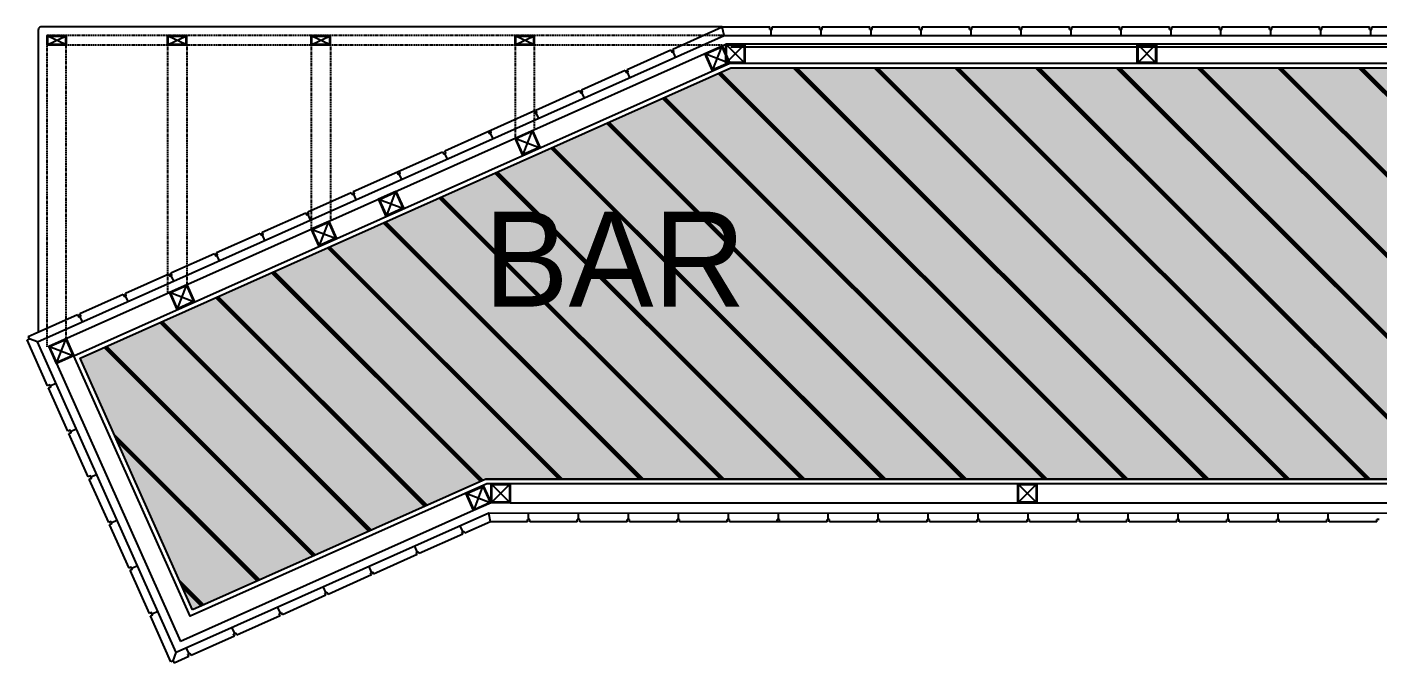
# Model space of a CAD drawing. Header units: millimetres. Extents: x 2562 to 7288, y 778 to 5635.
# Drawn here: x 4958.7 to 5242.6, y 1766.2 to 1900 of the extents above; entities that cross this region are included whole.
import ezdxf

# ---------------------------------------------------------------- set-up
doc = ezdxf.new("R2010")
doc.units = ezdxf.units.MM
doc.linetypes.add('HIDDEN', pattern=[0.375, 0.25, -0.125])
for name, color, linetype in [('0-gnl-gor1', 1, 'Continuous'), ('0-gnl-gor3', 252, 'Continuous'), ('0-gnl-knst-metal', 3, 'Continuous'), ('0-gnl-mevcut', 253, 'Continuous'), ('0-gnl-mevcut-duvar', 95, 'Continuous'), ('0-gnl-tarama', 252, 'Continuous'), ('1-gnl-ahsap', 33, 'Continuous'), ('2-tef-aksesuar', 30, 'Continuous'), ('2-tef-sabit', 251, 'Continuous'), ('BH-DO-NOTLAR', 12, 'Continuous')]:
    doc.layers.add(name, color=color, linetype=linetype)
for name, color, linetype, lineweight in [('SHG-FIXEDFURNITURE', 30, 'Continuous', 18), ('SHG-WALLS-EXISTING', 214, 'Continuous', 18), ('x-ref_base plan 1$0$SHG-WALL-HATCH', 252, 'Continuous', 5)]:
    doc.layers.add(name, color=color, linetype=linetype, lineweight=lineweight)
doc.styles.add('SHG_Text style', font='GOTHIC.TTF')

# ---------------------------------------------------------------- blocks, each defined once
blk = doc.blocks.new('REINFORCEMENT')
at = {"layer": '2-tef-aksesuar'}
blk.add_lwpolyline([(-28753.98, -6547.2), (-28579.95, -6547.2), (-28579.95, -6633.7)], dxfattribs=at)
at = {"layer": '2-tef-sabit'}
blk.add_line((-28753.98, -6547.2), (-28579.95, -6547.2), dxfattribs=at)
blk.add_line((-28753.98, -6547.2), (-28579.95, -6547.2), dxfattribs=at)
blk.add_line((-28753.98, -6547.2), (-28579.95, -6547.2), dxfattribs=at)
blk.add_line((-28753.98, -6547.2), (-28579.95, -6547.2), dxfattribs=at)
blk = doc.blocks.new('40x40 kutu profil')
for points in [[(2, -2), (-2, -2), (-2, 2), (2, 2)], [(1.85, -1.85), (-1.85, -1.85), (-1.85, 1.85), (1.85, 1.85)]]:
    blk.add_lwpolyline(points, close=True)
at = {"color": 251}
for points in [[(-1.85, 1.85), (1.85, -1.85)], [(-1.85, -1.85), (1.85, 1.85)]]:
    blk.add_lwpolyline(points, dxfattribs=at)
blk = doc.blocks.new('20x40 kutu profil')
for points in [[(1, -2), (-1, -2), (-1, 2), (1, 2)], [(0.85, -1.85), (-0.85, -1.85), (-0.85, 1.85), (0.85, 1.85)]]:
    blk.add_lwpolyline(points, close=True)
at = {"color": 251}
for points in [[(-0.85, 1.85), (0.85, -1.85)], [(-0.85, -1.85), (0.85, 1.85)]]:
    blk.add_lwpolyline(points, dxfattribs=at)
blk = doc.blocks.new('boh')
at = {"layer": '0-gnl-mevcut'}
blk.add_blockref('REINFORCEMENT', (-22625.96, -13503.28), dxfattribs=at)
blk.add_blockref('REINFORCEMENT', (-22625.96, -13503.28), dxfattribs=at)
blk.add_blockref('REINFORCEMENT', (-22625.96, -13503.28), dxfattribs=at)

msp = doc.modelspace()

# ---------------------------------------------------------------- hatches: boundary and pattern name
at = {"layer": '0-gnl-tarama'}
h = msp.add_hatch(dxfattribs=at)
h.set_pattern_fill('JIS_RC_30', color=252, scale=0.4, angle=-270)
h.set_pattern_definition([(135, (38214.147, -150913.447), (-8.4852814, -8.4852814), []), (135, (38214.147, -150913.047), (-8.4852814, -8.4852814), []), (135, (38214.147, -150912.647), (-8.4852814, -8.4852814), [])])
h.paths.add_polyline_path([(4993.46, 1777.35), (4969.82, 1830.31), (5106.57, 1891.37), (5280.6, 1891.37), (5280.6, 1804.87), (5055.1, 1804.87)])
h = msp.add_hatch(color=256, dxfattribs=at)
h.dxf.hatch_style = 1
h.paths.add_polyline_path([(4993.46, 1777.35), (4969.82, 1830.31), (5106.57, 1891.37), (5280.6, 1891.37), (5280.6, 1804.87), (5055.1, 1804.87)])
h = msp.add_hatch(dxfattribs=at)
h.set_pattern_fill('JIS_RC_30', color=252, scale=0.4, angle=-270)
h.set_pattern_definition([(135, (38214.147, -150913.447), (-8.4852814, -8.4852814), []), (135, (38214.147, -150913.047), (-8.4852814, -8.4852814), []), (135, (38214.147, -150912.647), (-8.4852814, -8.4852814), [])])
h.paths.add_polyline_path([(4993.46, 1777.35), (4969.82, 1830.31), (5106.57, 1891.37), (5280.6, 1891.37), (5280.6, 1804.87), (5055.1, 1804.87)])
h = msp.add_hatch(color=256, dxfattribs=at)
h.dxf.hatch_style = 1
h.paths.add_polyline_path([(4993.46, 1777.35), (4969.82, 1830.31), (5106.57, 1891.37), (5280.6, 1891.37), (5280.6, 1804.87), (5055.1, 1804.87)])
at = {"layer": 'x-ref_base plan 1$0$SHG-WALL-HATCH'}
msp.add_hatch(color=256, dxfattribs=at).paths.add_polyline_path([(4993.46, 1777.35), (4969.82, 1830.31), (5106.57, 1891.37), (5280.6, 1891.37), (5280.6, 1804.87), (5055.1, 1804.87)])

# ---------------------------------------------------------------- linework, layer by layer
at = {"layer": '0-gnl-gor1'}
for p, q in [((4961.08, 1835.82, 16.74), (4961.08, 1899.47, 16.74)), ((4961.08, 1835.82, 16.74), (4961.08, 1899.47, 16.74)), ((5104.77, 1899.97, 16.74), (4961.58, 1899.97, 16.74)), ((5104.77, 1899.97, 16.74), (4961.58, 1899.97, 16.74))]:
    msp.add_line(p, q, dxfattribs=at)
msp.add_arc((4961.58, 1899.47, 16.74), 0.5, 90, 180, dxfattribs=at)
msp.add_arc((4961.58, 1899.47, 16.74), 0.5, 90, 180, dxfattribs=at)
at = {"layer": '0-gnl-gor3'}
msp.add_arc((4961.58, 1899.47, 16.74), 0.5, 90, 180, dxfattribs=at)
at = {"layer": '0-gnl-knst-metal', "color": 252, "linetype": 'HIDDEN'}
for p, q in [((5104.77, 1898.17, 16.74), (4962.87, 1898.17, 16.74)), ((5104.77, 1898.17, 16.74), (4962.87, 1898.17, 16.74)), ((4962.88, 1832.71, 16.74), (4962.88, 1898.17, 16.74)), ((4962.88, 1832.71, 16.74), (4962.88, 1898.17, 16.74)), ((4966.88, 1834.47, 16.74), (4966.88, 1897.15, 16.74)), ((4966.88, 1834.47, 16.74), (4966.88, 1897.15, 16.74)), ((5104.77, 1896.17, 16.74), (4962.87, 1896.17, 16.74)), ((5104.77, 1896.17, 16.74), (4962.87, 1896.17, 16.74)), ((4988.21, 1896.17, 16.74), (4988.21, 1843.99, 16.74)), ((4988.21, 1896.17, 16.74), (4988.21, 1843.99, 16.74)), ((4992.26, 1896.17, 16.74), (4992.26, 1845.8, 16.74)), ((4992.26, 1896.17, 16.74), (4992.26, 1845.8, 16.74)), ((5018.41, 1896.17, 16.74), (5018.41, 1857.48, 16.74)), ((5018.41, 1896.17, 16.74), (5018.41, 1857.48, 16.74)), ((5022.47, 1896.17, 16.74), (5022.47, 1859.29, 16.74)), ((5022.47, 1896.17, 16.74), (5022.47, 1859.29, 16.74)), ((5061.23, 1896.17, 16.74), (5061.23, 1876.59, 16.74)), ((5061.23, 1896.17, 16.74), (5061.23, 1876.59, 16.74)), ((5065.23, 1896.17, 16.74), (5065.23, 1878.4, 16.74)), ((5065.23, 1896.17, 16.74), (5065.23, 1878.4, 16.74))]:
    msp.add_line(p, q, dxfattribs=at)
at = {"layer": '0-gnl-knst-metal', "color": 252}
for p, q in [((4963.23, 1832.84, 16.74), (5105.52, 1896.37, 16.74)), ((4963.23, 1832.84, 16.74), (5105.52, 1896.37, 16.74)), ((5281.41, 1896.37, 16.74), (5105.52, 1896.37, 16.74)), ((5281.41, 1896.37, 16.74), (5105.52, 1896.37, 16.74)), ((4964.86, 1829.19, 16.74), (4990.95, 1770.75, 16.74)), ((4964.86, 1829.19, 16.74), (4990.95, 1770.75, 16.74)), ((5052.53, 1798.24, 16.74), (4990.95, 1770.75, 16.74)), ((5052.53, 1798.24, 16.74), (4990.95, 1770.75, 16.74))]:
    msp.add_line(p, q, dxfattribs=at)
at = {"layer": '0-gnl-knst-metal', "color": 252, "elevation": 16.74}
msp.add_lwpolyline([(4968.51, 1830.82), (5106.37, 1892.37), (5281.41, 1892.37), (5281.41, 1803.87), (5055.33, 1803.87), (4992.97, 1776.03)], close=True, dxfattribs=at)
msp.add_lwpolyline([(4968.51, 1830.82), (5106.37, 1892.37), (5281.41, 1892.37), (5281.41, 1803.87), (5055.33, 1803.87), (4992.97, 1776.03)], close=True, dxfattribs=at)
msp.add_lwpolyline([(5060.18, 1799.87), (5285.41, 1799.87), (5285.41, 1892.37)], dxfattribs=at)
msp.add_lwpolyline([(5060.18, 1799.87), (5285.41, 1799.87), (5285.41, 1892.37)], dxfattribs=at)
at = {"layer": '0-gnl-mevcut-duvar', "elevation": 16.74}
msp.add_lwpolyline([(4993.46, 1777.35), (4969.82, 1830.31), (5106.57, 1891.37), (5280.6, 1891.37), (5280.6, 1804.87), (5055.1, 1804.87)], close=True, dxfattribs=at)
msp.add_lwpolyline([(4993.46, 1777.35), (4969.82, 1830.31), (5106.57, 1891.37), (5280.6, 1891.37), (5280.6, 1804.87), (5055.1, 1804.87)], close=True, dxfattribs=at)
at = {"layer": '1-gnl-ahsap'}
for p, q in [((5105.14, 1898.17, 16.74), (5104.75, 1899.97, 16.74)), ((5105.14, 1898.17, 16.74), (5104.75, 1899.97, 16.74)), ((5114.75, 1899.47, 16.74), (5114.75, 1899.97, 16.74)), ((5114.75, 1899.47, 16.74), (5114.75, 1899.97, 16.74)), ((5114.75, 1899.47, 16.74), (5114.75, 1899.97, 16.74)), ((5114.75, 1899.47, 16.74), (5114.75, 1899.97, 16.74)), ((5114.75, 1899.47, 16.74), (5115.25, 1899.47, 16.74)), ((5114.75, 1899.47, 16.74), (5115.25, 1899.47, 16.74)), ((5114.75, 1899.47, 16.74), (5115.25, 1899.47, 16.74)), ((5114.75, 1899.47, 16.74), (5115.25, 1899.47, 16.74)), ((5115.25, 1899.47, 16.74), (5115.25, 1899.97, 16.74)), ((5115.25, 1899.47, 16.74), (5115.25, 1899.97, 16.74)), ((5115.25, 1899.47, 16.74), (5115.25, 1899.97, 16.74)), ((5115.25, 1899.47, 16.74), (5115.25, 1899.97, 16.74)), ((5125.25, 1899.47, 16.74), (5125.25, 1899.97, 16.74)), ((5125.25, 1899.47, 16.74), (5125.25, 1899.97, 16.74)), ((5125.25, 1899.47, 16.74), (5125.25, 1899.97, 16.74)), ((5125.25, 1899.47, 16.74), (5125.25, 1899.97, 16.74)), ((5125.25, 1899.47, 16.74), (5125.75, 1899.47, 16.74)), ((5125.25, 1899.47, 16.74), (5125.75, 1899.47, 16.74)), ((5125.25, 1899.47, 16.74), (5125.75, 1899.47, 16.74)), ((5125.25, 1899.47, 16.74), (5125.75, 1899.47, 16.74)), ((5125.75, 1899.47, 16.74), (5125.75, 1899.97, 16.74)), ((5125.75, 1899.47, 16.74), (5125.75, 1899.97, 16.74)), ((5125.75, 1899.47, 16.74), (5125.75, 1899.97, 16.74)), ((5125.75, 1899.47, 16.74), (5125.75, 1899.97, 16.74)), ((5135.75, 1899.47, 16.74), (5135.75, 1899.97, 16.74)), ((5135.75, 1899.47, 16.74), (5135.75, 1899.97, 16.74)), ((5135.75, 1899.47, 16.74), (5135.75, 1899.97, 16.74)), ((5135.75, 1899.47, 16.74), (5135.75, 1899.97, 16.74)), ((5135.75, 1899.47, 16.74), (5136.25, 1899.47, 16.74)), ((5135.75, 1899.47, 16.74), (5136.25, 1899.47, 16.74)), ((5135.75, 1899.47, 16.74), (5136.25, 1899.47, 16.74)), ((5135.75, 1899.47, 16.74), (5136.25, 1899.47, 16.74)), ((5136.25, 1899.47, 16.74), (5136.25, 1899.97, 16.74)), ((5136.25, 1899.47, 16.74), (5136.25, 1899.97, 16.74)), ((5136.25, 1899.47, 16.74), (5136.25, 1899.97, 16.74)), ((5136.25, 1899.47, 16.74), (5136.25, 1899.97, 16.74)), ((5146.25, 1899.47, 16.74), (5146.25, 1899.97, 16.74)), ((5146.25, 1899.47, 16.74), (5146.25, 1899.97, 16.74)), ((5146.25, 1899.47, 16.74), (5146.25, 1899.97, 16.74)), ((5146.25, 1899.47, 16.74), (5146.25, 1899.97, 16.74)), ((5146.25, 1899.47, 16.74), (5146.75, 1899.47, 16.74)), ((5146.25, 1899.47, 16.74), (5146.75, 1899.47, 16.74)), ((5146.25, 1899.47, 16.74), (5146.75, 1899.47, 16.74)), ((5146.25, 1899.47, 16.74), (5146.75, 1899.47, 16.74)), ((5146.75, 1899.47, 16.74), (5146.75, 1899.97, 16.74)), ((5146.75, 1899.47, 16.74), (5146.75, 1899.97, 16.74)), ((5146.75, 1899.47, 16.74), (5146.75, 1899.97, 16.74)), ((5146.75, 1899.47, 16.74), (5146.75, 1899.97, 16.74)), ((5156.75, 1899.47, 16.74), (5156.75, 1899.97, 16.74)), ((5156.75, 1899.47, 16.74), (5156.75, 1899.97, 16.74)), ((5156.75, 1899.47, 16.74), (5156.75, 1899.97, 16.74)), ((5156.75, 1899.47, 16.74), (5156.75, 1899.97, 16.74)), ((5156.75, 1899.47, 16.74), (5157.25, 1899.47, 16.74)), ((5156.75, 1899.47, 16.74), (5157.25, 1899.47, 16.74)), ((5156.75, 1899.47, 16.74), (5157.25, 1899.47, 16.74)), ((5156.75, 1899.47, 16.74), (5157.25, 1899.47, 16.74)), ((5157.25, 1899.47, 16.74), (5157.25, 1899.97, 16.74)), ((5157.25, 1899.47, 16.74), (5157.25, 1899.97, 16.74)), ((5157.25, 1899.47, 16.74), (5157.25, 1899.97, 16.74)), ((5157.25, 1899.47, 16.74), (5157.25, 1899.97, 16.74)), ((5167.25, 1899.47, 16.74), (5167.25, 1899.97, 16.74)), ((5167.25, 1899.47, 16.74), (5167.25, 1899.97, 16.74)), ((5167.25, 1899.47, 16.74), (5167.25, 1899.97, 16.74)), ((5167.25, 1899.47, 16.74), (5167.25, 1899.97, 16.74)), ((5167.25, 1899.47, 16.74), (5167.75, 1899.47, 16.74)), ((5167.25, 1899.47, 16.74), (5167.75, 1899.47, 16.74)), ((5167.25, 1899.47, 16.74), (5167.75, 1899.47, 16.74)), ((5167.25, 1899.47, 16.74), (5167.75, 1899.47, 16.74)), ((5167.75, 1899.47, 16.74), (5167.75, 1899.97, 16.74)), ((5167.75, 1899.47, 16.74), (5167.75, 1899.97, 16.74)), ((5167.75, 1899.47, 16.74), (5167.75, 1899.97, 16.74)), ((5167.75, 1899.47, 16.74), (5167.75, 1899.97, 16.74)), ((5177.75, 1899.47, 16.74), (5177.75, 1899.97, 16.74)), ((5177.75, 1899.47, 16.74), (5177.75, 1899.97, 16.74)), ((5177.75, 1899.47, 16.74), (5177.75, 1899.97, 16.74)), ((5177.75, 1899.47, 16.74), (5177.75, 1899.97, 16.74)), ((5177.75, 1899.47, 16.74), (5178.25, 1899.47, 16.74)), ((5177.75, 1899.47, 16.74), (5178.25, 1899.47, 16.74)), ((5177.75, 1899.47, 16.74), (5178.25, 1899.47, 16.74)), ((5177.75, 1899.47, 16.74), (5178.25, 1899.47, 16.74)), ((5178.25, 1899.47, 16.74), (5178.25, 1899.97, 16.74)), ((5178.25, 1899.47, 16.74), (5178.25, 1899.97, 16.74)), ((5178.25, 1899.47, 16.74), (5178.25, 1899.97, 16.74)), ((5178.25, 1899.47, 16.74), (5178.25, 1899.97, 16.74)), ((5188.25, 1899.47, 16.74), (5188.25, 1899.97, 16.74)), ((5188.25, 1899.47, 16.74), (5188.25, 1899.97, 16.74)), ((5188.25, 1899.47, 16.74), (5188.25, 1899.97, 16.74)), ((5188.25, 1899.47, 16.74), (5188.25, 1899.97, 16.74)), ((5188.25, 1899.47, 16.74), (5188.75, 1899.47, 16.74)), ((5188.25, 1899.47, 16.74), (5188.75, 1899.47, 16.74)), ((5188.25, 1899.47, 16.74), (5188.75, 1899.47, 16.74)), ((5188.25, 1899.47, 16.74), (5188.75, 1899.47, 16.74)), ((5188.75, 1899.47, 16.74), (5188.75, 1899.97, 16.74)), ((5188.75, 1899.47, 16.74), (5188.75, 1899.97, 16.74)), ((5188.75, 1899.47, 16.74), (5188.75, 1899.97, 16.74)), ((5188.75, 1899.47, 16.74), (5188.75, 1899.97, 16.74)), ((5198.75, 1899.47, 16.74), (5198.75, 1899.97, 16.74)), ((5198.75, 1899.47, 16.74), (5198.75, 1899.97, 16.74)), ((5198.75, 1899.47, 16.74), (5198.75, 1899.97, 16.74)), ((5198.75, 1899.47, 16.74), (5198.75, 1899.97, 16.74)), ((5198.75, 1899.47, 16.74), (5199.25, 1899.47, 16.74)), ((5198.75, 1899.47, 16.74), (5199.25, 1899.47, 16.74)), ((5198.75, 1899.47, 16.74), (5199.25, 1899.47, 16.74)), ((5198.75, 1899.47, 16.74), (5199.25, 1899.47, 16.74)), ((5199.25, 1899.47, 16.74), (5199.25, 1899.97, 16.74)), ((5199.25, 1899.47, 16.74), (5199.25, 1899.97, 16.74)), ((5199.25, 1899.47, 16.74), (5199.25, 1899.97, 16.74)), ((5199.25, 1899.47, 16.74), (5199.25, 1899.97, 16.74)), ((5209.25, 1899.47, 16.74), (5209.25, 1899.97, 16.74)), ((5209.25, 1899.47, 16.74), (5209.25, 1899.97, 16.74)), ((5209.25, 1899.47, 16.74), (5209.25, 1899.97, 16.74)), ((5209.25, 1899.47, 16.74), (5209.25, 1899.97, 16.74)), ((5209.25, 1899.47, 16.74), (5209.75, 1899.47, 16.74)), ((5209.25, 1899.47, 16.74), (5209.75, 1899.47, 16.74)), ((5209.25, 1899.47, 16.74), (5209.75, 1899.47, 16.74)), ((5209.25, 1899.47, 16.74), (5209.75, 1899.47, 16.74)), ((5209.75, 1899.47, 16.74), (5209.75, 1899.97, 16.74)), ((5209.75, 1899.47, 16.74), (5209.75, 1899.97, 16.74)), ((5209.75, 1899.47, 16.74), (5209.75, 1899.97, 16.74)), ((5209.75, 1899.47, 16.74), (5209.75, 1899.97, 16.74)), ((5219.75, 1899.47, 16.74), (5219.75, 1899.97, 16.74)), ((5219.75, 1899.47, 16.74), (5219.75, 1899.97, 16.74)), ((5219.75, 1899.47, 16.74), (5219.75, 1899.97, 16.74)), ((5219.75, 1899.47, 16.74), (5219.75, 1899.97, 16.74)), ((5219.75, 1899.47, 16.74), (5220.25, 1899.47, 16.74)), ((5219.75, 1899.47, 16.74), (5220.25, 1899.47, 16.74)), ((5219.75, 1899.47, 16.74), (5220.25, 1899.47, 16.74)), ((5219.75, 1899.47, 16.74), (5220.25, 1899.47, 16.74)), ((5220.25, 1899.47, 16.74), (5220.25, 1899.97, 16.74)), ((5220.25, 1899.47, 16.74), (5220.25, 1899.97, 16.74)), ((5220.25, 1899.47, 16.74), (5220.25, 1899.97, 16.74)), ((5220.25, 1899.47, 16.74), (5220.25, 1899.97, 16.74)), ((5230.25, 1899.47, 16.74), (5230.25, 1899.97, 16.74)), ((5230.25, 1899.47, 16.74), (5230.25, 1899.97, 16.74)), ((5230.25, 1899.47, 16.74), (5230.25, 1899.97, 16.74)), ((5230.25, 1899.47, 16.74), (5230.25, 1899.97, 16.74)), ((5230.25, 1899.47, 16.74), (5230.75, 1899.47, 16.74)), ((5230.25, 1899.47, 16.74), (5230.75, 1899.47, 16.74)), ((5230.25, 1899.47, 16.74), (5230.75, 1899.47, 16.74)), ((5230.25, 1899.47, 16.74), (5230.75, 1899.47, 16.74)), ((5230.75, 1899.47, 16.74), (5230.75, 1899.97, 16.74)), ((5230.75, 1899.47, 16.74), (5230.75, 1899.97, 16.74)), ((5230.75, 1899.47, 16.74), (5230.75, 1899.97, 16.74)), ((5230.75, 1899.47, 16.74), (5230.75, 1899.97, 16.74)), ((5240.75, 1899.47, 16.74), (5240.75, 1899.97, 16.74)), ((5240.75, 1899.47, 16.74), (5240.75, 1899.97, 16.74)), ((5240.75, 1899.47, 16.74), (5241.25, 1899.47, 16.74)), ((5240.75, 1899.47, 16.74), (5241.25, 1899.47, 16.74)), ((5241.25, 1899.47, 16.74), (5241.25, 1899.97, 16.74)), ((5241.25, 1899.47, 16.74), (5241.25, 1899.97, 16.74)), ((4960.85, 1833.75, 16.74), (5105.14, 1898.17, 16.74)), ((4960.85, 1833.75, 16.74), (5105.14, 1898.17, 16.74)), ((5104.28, 1898.17, 16.74), (5285.41, 1898.17, 16.74)), ((5104.28, 1898.17, 16.74), (5285.41, 1898.17, 16.74)), ((4958.68, 1834.2, 16.74), (4959.13, 1834.4, 16.74)), ((4958.68, 1834.2, 16.74), (4959.13, 1834.4, 16.74)), ((4958.93, 1834.86, 16.74), (4959.13, 1834.4, 16.74)), ((4958.93, 1834.86, 16.74), (4959.13, 1834.4, 16.74)), ((4960.85, 1833.75, 16.74), (4959.13, 1834.4, 16.74)), ((4960.85, 1833.75, 16.74), (4959.13, 1834.4, 16.74)), ((4990.04, 1768.37, 16.74), (4960.85, 1833.75, 16.74)), ((4990.04, 1768.37, 16.74), (4960.85, 1833.75, 16.74)), ((5055.71, 1797.69, 16.74), (4990.04, 1768.37, 16.74)), ((5055.71, 1797.69, 16.74), (4990.04, 1768.37, 16.74)), ((5355.51, 1797.64, 16.74), (5055.71, 1797.69, 16.74)), ((5056.09, 1795.89, 16.74), (5055.71, 1797.69, 16.74)), ((5355.51, 1797.64, 16.74), (5055.71, 1797.69, 16.74)), ((5056.09, 1795.89, 16.74), (5055.71, 1797.69, 16.74)), ((5064.06, 1796.39, 16.74), (5064.06, 1797.69, 16.74)), ((5064.06, 1796.39, 16.74), (5064.06, 1797.69, 16.74)), ((5074.56, 1796.39, 16.74), (5074.56, 1797.69, 16.74)), ((5074.56, 1796.39, 16.74), (5074.56, 1797.69, 16.74)), ((5085.06, 1796.39, 16.74), (5085.06, 1797.69, 16.74)), ((5085.06, 1796.39, 16.74), (5085.06, 1797.69, 16.74)), ((5095.56, 1796.39, 16.74), (5095.56, 1797.69, 16.74)), ((5095.56, 1796.39, 16.74), (5095.56, 1797.69, 16.74)), ((5106.06, 1796.39, 16.74), (5106.06, 1797.69, 16.74)), ((5106.06, 1796.39, 16.74), (5106.06, 1797.69, 16.74)), ((5116.56, 1796.39, 16.74), (5116.56, 1797.69, 16.74)), ((5116.56, 1796.39, 16.74), (5116.56, 1797.69, 16.74)), ((5127.06, 1796.39, 16.74), (5127.06, 1797.69, 16.74)), ((5127.06, 1796.39, 16.74), (5127.06, 1797.69, 16.74)), ((5137.56, 1796.39, 16.74), (5137.56, 1797.69, 16.74)), ((5137.56, 1796.39, 16.74), (5137.56, 1797.69, 16.74)), ((5148.06, 1796.39, 16.74), (5148.06, 1797.69, 16.74)), ((5148.06, 1796.39, 16.74), (5148.06, 1797.69, 16.74)), ((5158.56, 1796.39, 16.74), (5158.56, 1797.69, 16.74)), ((5158.56, 1796.39, 16.74), (5158.56, 1797.69, 16.74)), ((5169.06, 1796.39, 16.74), (5169.06, 1797.69, 16.74)), ((5169.06, 1796.39, 16.74), (5169.06, 1797.69, 16.74)), ((5179.56, 1796.39, 16.74), (5179.56, 1797.69, 16.74)), ((5179.56, 1796.39, 16.74), (5179.56, 1797.69, 16.74)), ((5190.06, 1796.39, 16.74), (5190.06, 1797.69, 16.74)), ((5190.06, 1796.39, 16.74), (5190.06, 1797.69, 16.74)), ((5200.56, 1796.39, 16.74), (5200.56, 1797.69, 16.74)), ((5200.56, 1796.39, 16.74), (5200.56, 1797.69, 16.74)), ((5211.06, 1796.39, 16.74), (5211.06, 1797.69, 16.74)), ((5211.06, 1796.39, 16.74), (5211.06, 1797.69, 16.74)), ((5221.56, 1796.39, 16.74), (5221.56, 1797.69, 16.74)), ((5221.56, 1796.39, 16.74), (5221.56, 1797.69, 16.74)), ((5232.06, 1796.39, 16.74), (5232.06, 1797.69, 16.74)), ((5232.06, 1796.39, 16.74), (5232.06, 1797.69, 16.74)), ((5063.81, 1795.89, 16.74), (5063.81, 1796.39, 16.74)), ((5064.31, 1796.39, 16.74), (5063.81, 1796.39, 16.74)), ((5063.81, 1795.89, 16.74), (5063.81, 1796.39, 16.74)), ((5064.31, 1796.39, 16.74), (5063.81, 1796.39, 16.74)), ((5064.31, 1795.89, 16.74), (5064.31, 1796.39, 16.74)), ((5064.31, 1795.89, 16.74), (5064.31, 1796.39, 16.74)), ((5074.31, 1795.89, 16.74), (5074.31, 1796.39, 16.74)), ((5074.81, 1796.39, 16.74), (5074.31, 1796.39, 16.74)), ((5074.31, 1795.89, 16.74), (5074.31, 1796.39, 16.74)), ((5074.81, 1796.39, 16.74), (5074.31, 1796.39, 16.74)), ((5074.81, 1795.89, 16.74), (5074.81, 1796.39, 16.74)), ((5074.81, 1795.89, 16.74), (5074.81, 1796.39, 16.74)), ((5084.81, 1795.89, 16.74), (5084.81, 1796.39, 16.74)), ((5085.31, 1796.39, 16.74), (5084.81, 1796.39, 16.74)), ((5084.81, 1795.89, 16.74), (5084.81, 1796.39, 16.74)), ((5085.31, 1796.39, 16.74), (5084.81, 1796.39, 16.74)), ((5085.31, 1795.89, 16.74), (5085.31, 1796.39, 16.74)), ((5085.31, 1795.89, 16.74), (5085.31, 1796.39, 16.74)), ((5095.31, 1795.89, 16.74), (5095.31, 1796.39, 16.74)), ((5095.81, 1796.39, 16.74), (5095.31, 1796.39, 16.74)), ((5095.31, 1795.89, 16.74), (5095.31, 1796.39, 16.74)), ((5095.81, 1796.39, 16.74), (5095.31, 1796.39, 16.74)), ((5095.81, 1795.89, 16.74), (5095.81, 1796.39, 16.74)), ((5095.81, 1795.89, 16.74), (5095.81, 1796.39, 16.74)), ((5105.81, 1795.89, 16.74), (5105.81, 1796.39, 16.74)), ((5106.31, 1796.39, 16.74), (5105.81, 1796.39, 16.74)), ((5105.81, 1795.89, 16.74), (5105.81, 1796.39, 16.74)), ((5106.31, 1796.39, 16.74), (5105.81, 1796.39, 16.74)), ((5106.31, 1795.89, 16.74), (5106.31, 1796.39, 16.74)), ((5106.31, 1795.89, 16.74), (5106.31, 1796.39, 16.74)), ((5116.31, 1795.89, 16.74), (5116.31, 1796.39, 16.74)), ((5116.81, 1796.39, 16.74), (5116.31, 1796.39, 16.74)), ((5116.31, 1795.89, 16.74), (5116.31, 1796.39, 16.74)), ((5116.81, 1796.39, 16.74), (5116.31, 1796.39, 16.74)), ((5116.81, 1795.89, 16.74), (5116.81, 1796.39, 16.74)), ((5116.81, 1795.89, 16.74), (5116.81, 1796.39, 16.74)), ((5126.81, 1795.89, 16.74), (5126.81, 1796.39, 16.74)), ((5127.31, 1796.39, 16.74), (5126.81, 1796.39, 16.74)), ((5126.81, 1795.89, 16.74), (5126.81, 1796.39, 16.74)), ((5127.31, 1796.39, 16.74), (5126.81, 1796.39, 16.74)), ((5127.31, 1795.89, 16.74), (5127.31, 1796.39, 16.74)), ((5127.31, 1795.89, 16.74), (5127.31, 1796.39, 16.74)), ((5137.31, 1795.89, 16.74), (5137.31, 1796.39, 16.74)), ((5137.81, 1796.39, 16.74), (5137.31, 1796.39, 16.74)), ((5137.31, 1795.89, 16.74), (5137.31, 1796.39, 16.74)), ((5137.81, 1796.39, 16.74), (5137.31, 1796.39, 16.74)), ((5137.81, 1795.89, 16.74), (5137.81, 1796.39, 16.74)), ((5137.81, 1795.89, 16.74), (5137.81, 1796.39, 16.74)), ((5147.81, 1795.89, 16.74), (5147.81, 1796.39, 16.74)), ((5148.31, 1796.39, 16.74), (5147.81, 1796.39, 16.74)), ((5147.81, 1795.89, 16.74), (5147.81, 1796.39, 16.74)), ((5148.31, 1796.39, 16.74), (5147.81, 1796.39, 16.74)), ((5148.31, 1795.89, 16.74), (5148.31, 1796.39, 16.74)), ((5148.31, 1795.89, 16.74), (5148.31, 1796.39, 16.74)), ((5158.31, 1795.89, 16.74), (5158.31, 1796.39, 16.74)), ((5158.81, 1796.39, 16.74), (5158.31, 1796.39, 16.74)), ((5158.31, 1795.89, 16.74), (5158.31, 1796.39, 16.74)), ((5158.81, 1796.39, 16.74), (5158.31, 1796.39, 16.74)), ((5158.81, 1795.89, 16.74), (5158.81, 1796.39, 16.74)), ((5158.81, 1795.89, 16.74), (5158.81, 1796.39, 16.74)), ((5168.81, 1795.89, 16.74), (5168.81, 1796.39, 16.74)), ((5169.31, 1796.39, 16.74), (5168.81, 1796.39, 16.74)), ((5168.81, 1795.89, 16.74), (5168.81, 1796.39, 16.74)), ((5169.31, 1796.39, 16.74), (5168.81, 1796.39, 16.74)), ((5169.31, 1795.89, 16.74), (5169.31, 1796.39, 16.74)), ((5169.31, 1795.89, 16.74), (5169.31, 1796.39, 16.74)), ((5179.31, 1795.89, 16.74), (5179.31, 1796.39, 16.74)), ((5179.81, 1796.39, 16.74), (5179.31, 1796.39, 16.74)), ((5179.31, 1795.89, 16.74), (5179.31, 1796.39, 16.74)), ((5179.81, 1796.39, 16.74), (5179.31, 1796.39, 16.74)), ((5179.81, 1795.89, 16.74), (5179.81, 1796.39, 16.74)), ((5179.81, 1795.89, 16.74), (5179.81, 1796.39, 16.74)), ((5189.81, 1795.89, 16.74), (5189.81, 1796.39, 16.74)), ((5190.31, 1796.39, 16.74), (5189.81, 1796.39, 16.74)), ((5189.81, 1795.89, 16.74), (5189.81, 1796.39, 16.74)), ((5190.31, 1796.39, 16.74), (5189.81, 1796.39, 16.74)), ((5190.31, 1795.89, 16.74), (5190.31, 1796.39, 16.74)), ((5190.31, 1795.89, 16.74), (5190.31, 1796.39, 16.74)), ((5200.31, 1795.89, 16.74), (5200.31, 1796.39, 16.74)), ((5200.81, 1796.39, 16.74), (5200.31, 1796.39, 16.74)), ((5200.31, 1795.89, 16.74), (5200.31, 1796.39, 16.74)), ((5200.81, 1796.39, 16.74), (5200.31, 1796.39, 16.74)), ((5200.81, 1795.89, 16.74), (5200.81, 1796.39, 16.74)), ((5200.81, 1795.89, 16.74), (5200.81, 1796.39, 16.74)), ((5210.81, 1795.89, 16.74), (5210.81, 1796.39, 16.74)), ((5211.31, 1796.39, 16.74), (5210.81, 1796.39, 16.74)), ((5210.81, 1795.89, 16.74), (5210.81, 1796.39, 16.74)), ((5211.31, 1796.39, 16.74), (5210.81, 1796.39, 16.74)), ((5211.31, 1795.89, 16.74), (5211.31, 1796.39, 16.74)), ((5211.31, 1795.89, 16.74), (5211.31, 1796.39, 16.74)), ((5221.31, 1795.89, 16.74), (5221.31, 1796.39, 16.74)), ((5221.81, 1796.39, 16.74), (5221.31, 1796.39, 16.74)), ((5221.31, 1795.89, 16.74), (5221.31, 1796.39, 16.74)), ((5221.81, 1796.39, 16.74), (5221.31, 1796.39, 16.74)), ((5221.81, 1795.89, 16.74), (5221.81, 1796.39, 16.74)), ((5221.81, 1795.89, 16.74), (5221.81, 1796.39, 16.74)), ((5231.81, 1795.89, 16.74), (5231.81, 1796.39, 16.74)), ((5232.31, 1796.39, 16.74), (5231.81, 1796.39, 16.74)), ((5231.81, 1795.89, 16.74), (5231.81, 1796.39, 16.74)), ((5232.31, 1796.39, 16.74), (5231.81, 1796.39, 16.74)), ((5232.31, 1795.89, 16.74), (5232.31, 1796.39, 16.74)), ((5232.31, 1795.89, 16.74), (5232.31, 1796.39, 16.74)), ((5242.31, 1795.89, 16.74), (5242.31, 1796.39, 16.74)), ((5242.81, 1796.39, 16.74), (5242.31, 1796.39, 16.74)), ((5242.31, 1795.89, 16.74), (5242.31, 1796.39, 16.74)), ((5242.81, 1796.39, 16.74), (5242.31, 1796.39, 16.74)), ((5050.03, 1793.73, 16.74), (5050.49, 1793.93, 16.74)), ((5050.03, 1793.73, 16.74), (5050.49, 1793.93, 16.74)), ((5050.23, 1793.27, 16.74), (5050.03, 1793.73, 16.74)), ((5050.23, 1793.27, 16.74), (5050.03, 1793.73, 16.74)), ((5050.69, 1793.48, 16.74), (5050.49, 1793.93, 16.74)), ((5050.69, 1793.48, 16.74), (5050.49, 1793.93, 16.74)), ((5040.44, 1789.45, 16.74), (5040.9, 1789.65, 16.74)), ((5040.44, 1789.45, 16.74), (5040.9, 1789.65, 16.74)), ((5040.65, 1788.99, 16.74), (5040.44, 1789.45, 16.74)), ((5040.65, 1788.99, 16.74), (5040.44, 1789.45, 16.74)), ((5041.1, 1789.2, 16.74), (5040.9, 1789.65, 16.74)), ((5041.1, 1789.2, 16.74), (5040.9, 1789.65, 16.74)), ((5030.85, 1785.17, 16.74), (5031.31, 1785.37, 16.74)), ((5030.85, 1785.17, 16.74), (5031.31, 1785.37, 16.74)), ((5031.06, 1784.71, 16.74), (5030.85, 1785.17, 16.74)), ((5031.06, 1784.71, 16.74), (5030.85, 1785.17, 16.74)), ((5031.51, 1784.91, 16.74), (5031.31, 1785.37, 16.74)), ((5031.51, 1784.91, 16.74), (5031.31, 1785.37, 16.74)), ((5021.27, 1780.89, 16.74), (5021.72, 1781.09, 16.74)), ((5021.27, 1780.89, 16.74), (5021.72, 1781.09, 16.74)), ((5021.47, 1780.43, 16.74), (5021.27, 1780.89, 16.74)), ((5021.47, 1780.43, 16.74), (5021.27, 1780.89, 16.74)), ((5021.93, 1780.63, 16.74), (5021.72, 1781.09, 16.74)), ((5021.93, 1780.63, 16.74), (5021.72, 1781.09, 16.74)), ((5011.68, 1776.61, 16.74), (5012.14, 1776.81, 16.74)), ((5011.68, 1776.61, 16.74), (5012.14, 1776.81, 16.74)), ((5011.88, 1776.15, 16.74), (5011.68, 1776.61, 16.74)), ((5011.88, 1776.15, 16.74), (5011.68, 1776.61, 16.74)), ((5012.34, 1776.35, 16.74), (5012.14, 1776.81, 16.74)), ((5012.34, 1776.35, 16.74), (5012.14, 1776.81, 16.74)), ((5002.09, 1772.33, 16.74), (5002.55, 1772.53, 16.74)), ((5002.09, 1772.33, 16.74), (5002.55, 1772.53, 16.74)), ((5002.29, 1771.87, 16.74), (5002.09, 1772.33, 16.74)), ((5002.29, 1771.87, 16.74), (5002.09, 1772.33, 16.74)), ((5002.75, 1772.07, 16.74), (5002.55, 1772.53, 16.74)), ((5002.75, 1772.07, 16.74), (5002.55, 1772.53, 16.74)), ((4992.5, 1768.04, 16.74), (4992.96, 1768.25, 16.74)), ((4992.5, 1768.04, 16.74), (4992.96, 1768.25, 16.74)), ((4992.71, 1767.59, 16.74), (4992.5, 1768.04, 16.74)), ((4992.71, 1767.59, 16.74), (4992.5, 1768.04, 16.74)), ((4993.16, 1767.79, 16.74), (4992.96, 1768.25, 16.74)), ((4993.16, 1767.79, 16.74), (4992.96, 1768.25, 16.74))]:
    msp.add_line(p, q, dxfattribs=at)
at = {"layer": '1-gnl-ahsap', "elevation": 16.74}
for points in [[(5094.39, 1895.34), (5103.98, 1899.62)], [(5094.39, 1895.34), (5103.98, 1899.62)], [(5103.98, 1899.62), (5104.75, 1899.97), (5114.75, 1899.97)], [(5103.98, 1899.62), (5104.75, 1899.97), (5114.75, 1899.97)], [(5115, 1899.47), (5115, 1898.17)], [(5115, 1899.47), (5115, 1898.17)], [(5115, 1899.47), (5115, 1898.17)], [(5115, 1899.47), (5115, 1898.17)], [(5115.25, 1899.97), (5125.25, 1899.97)], [(5115.25, 1899.97), (5125.25, 1899.97)], [(5115.25, 1899.97), (5125.25, 1899.97)], [(5115.25, 1899.97), (5125.25, 1899.97)], [(5125.5, 1899.47), (5125.5, 1898.17)], [(5125.5, 1899.47), (5125.5, 1898.17)], [(5125.5, 1899.47), (5125.5, 1898.17)], [(5125.5, 1899.47), (5125.5, 1898.17)], [(5125.75, 1899.97), (5135.75, 1899.97)], [(5125.75, 1899.97), (5135.75, 1899.97)], [(5125.75, 1899.97), (5135.75, 1899.97)], [(5125.75, 1899.97), (5135.75, 1899.97)], [(5136, 1899.47), (5136, 1898.17)], [(5136, 1899.47), (5136, 1898.17)], [(5136, 1899.47), (5136, 1898.17)], [(5136, 1899.47), (5136, 1898.17)], [(5136.25, 1899.97), (5146.25, 1899.97)], [(5136.25, 1899.97), (5146.25, 1899.97)], [(5136.25, 1899.97), (5146.25, 1899.97)], [(5136.25, 1899.97), (5146.25, 1899.97)], [(5146.5, 1899.47), (5146.5, 1898.17)], [(5146.5, 1899.47), (5146.5, 1898.17)], [(5146.5, 1899.47), (5146.5, 1898.17)], [(5146.5, 1899.47), (5146.5, 1898.17)], [(5146.75, 1899.97), (5156.75, 1899.97)], [(5146.75, 1899.97), (5156.75, 1899.97)], [(5146.75, 1899.97), (5156.75, 1899.97)], [(5146.75, 1899.97), (5156.75, 1899.97)], [(5157, 1899.47), (5157, 1898.17)], [(5157, 1899.47), (5157, 1898.17)], [(5157, 1899.47), (5157, 1898.17)], [(5157, 1899.47), (5157, 1898.17)], [(5157.25, 1899.97), (5167.25, 1899.97)], [(5157.25, 1899.97), (5167.25, 1899.97)], [(5157.25, 1899.97), (5167.25, 1899.97)], [(5157.25, 1899.97), (5167.25, 1899.97)], [(5167.5, 1899.47), (5167.5, 1898.17)], [(5167.5, 1899.47), (5167.5, 1898.17)], [(5167.5, 1899.47), (5167.5, 1898.17)], [(5167.5, 1899.47), (5167.5, 1898.17)], [(5167.75, 1899.97), (5177.75, 1899.97)], [(5167.75, 1899.97), (5177.75, 1899.97)], [(5167.75, 1899.97), (5177.75, 1899.97)], [(5167.75, 1899.97), (5177.75, 1899.97)], [(5178, 1899.47), (5178, 1898.17)], [(5178, 1899.47), (5178, 1898.17)], [(5178, 1899.47), (5178, 1898.17)], [(5178, 1899.47), (5178, 1898.17)], [(5178.25, 1899.97), (5188.25, 1899.97)], [(5178.25, 1899.97), (5188.25, 1899.97)], [(5178.25, 1899.97), (5188.25, 1899.97)], [(5178.25, 1899.97), (5188.25, 1899.97)], [(5188.5, 1899.47), (5188.5, 1898.17)], [(5188.5, 1899.47), (5188.5, 1898.17)], [(5188.5, 1899.47), (5188.5, 1898.17)], [(5188.5, 1899.47), (5188.5, 1898.17)], [(5188.75, 1899.97), (5198.75, 1899.97)], [(5188.75, 1899.97), (5198.75, 1899.97)], [(5188.75, 1899.97), (5198.75, 1899.97)], [(5188.75, 1899.97), (5198.75, 1899.97)], [(5199, 1899.47), (5199, 1898.17)], [(5199, 1899.47), (5199, 1898.17)], [(5199, 1899.47), (5199, 1898.17)], [(5199, 1899.47), (5199, 1898.17)], [(5199.25, 1899.97), (5209.25, 1899.97)], [(5199.25, 1899.97), (5209.25, 1899.97)], [(5199.25, 1899.97), (5209.25, 1899.97)], [(5199.25, 1899.97), (5209.25, 1899.97)], [(5209.5, 1899.47), (5209.5, 1898.17)], [(5209.5, 1899.47), (5209.5, 1898.17)], [(5209.5, 1899.47), (5209.5, 1898.17)], [(5209.5, 1899.47), (5209.5, 1898.17)], [(5209.75, 1899.97), (5219.75, 1899.97)], [(5209.75, 1899.97), (5219.75, 1899.97)], [(5209.75, 1899.97), (5219.75, 1899.97)], [(5209.75, 1899.97), (5219.75, 1899.97)], [(5220, 1899.47), (5220, 1898.17)], [(5220, 1899.47), (5220, 1898.17)], [(5220, 1899.47), (5220, 1898.17)], [(5220, 1899.47), (5220, 1898.17)], [(5220.25, 1899.97), (5230.25, 1899.97)], [(5220.25, 1899.97), (5230.25, 1899.97)], [(5220.25, 1899.97), (5230.25, 1899.97)], [(5220.25, 1899.97), (5230.25, 1899.97)], [(5230.5, 1899.47), (5230.5, 1898.17)], [(5230.5, 1899.47), (5230.5, 1898.17)], [(5230.5, 1899.47), (5230.5, 1898.17)], [(5230.5, 1899.47), (5230.5, 1898.17)], [(5230.75, 1899.97), (5240.75, 1899.97)], [(5230.75, 1899.97), (5240.75, 1899.97)], [(5241, 1899.47), (5241, 1898.17)], [(5241, 1899.47), (5241, 1898.17)], [(5241.25, 1899.97), (5251.25, 1899.97)], [(5241.25, 1899.97), (5251.25, 1899.97)], [(5084.8, 1891.06), (5093.93, 1895.14)], [(5084.8, 1891.06), (5093.93, 1895.14)], [(5093.93, 1895.14), (5094.14, 1894.68), (5094.59, 1894.89), (5094.39, 1895.34)], [(5093.93, 1895.14), (5094.14, 1894.68), (5094.59, 1894.89), (5094.39, 1895.34)], [(5094.37, 1894.78), (5094.9, 1893.6)], [(5094.37, 1894.78), (5094.9, 1893.6)], [(5075.21, 1886.78), (5084.35, 1890.86)], [(5075.21, 1886.78), (5084.35, 1890.86)], [(5084.35, 1890.86), (5084.55, 1890.4), (5085.01, 1890.6), (5084.8, 1891.06)], [(5084.35, 1890.86), (5084.55, 1890.4), (5085.01, 1890.6), (5084.8, 1891.06)], [(5084.78, 1890.5), (5085.31, 1889.32)], [(5084.78, 1890.5), (5085.31, 1889.32)], [(5065.63, 1882.5), (5074.76, 1886.58)], [(5065.63, 1882.5), (5074.76, 1886.58)], [(5074.76, 1886.58), (5074.96, 1886.12), (5075.42, 1886.32), (5075.21, 1886.78)], [(5074.76, 1886.58), (5074.96, 1886.12), (5075.42, 1886.32), (5075.21, 1886.78)], [(5075.19, 1886.22), (5075.72, 1885.03)], [(5075.19, 1886.22), (5075.72, 1885.03)], [(5046.45, 1873.94), (5065.17, 1882.3)], [(5046.45, 1873.94), (5065.17, 1882.3)], [(5065.17, 1882.3), (5065.37, 1881.84), (5065.83, 1882.04), (5065.63, 1882.5)], [(5065.17, 1882.3), (5065.37, 1881.84), (5065.83, 1882.04), (5065.63, 1882.5)], [(5065.6, 1881.94), (5066.13, 1880.75)], [(5065.6, 1881.94), (5066.13, 1880.75)], [(5055.58, 1878.01), (5055.79, 1877.56), (5056.24, 1877.76), (5056.04, 1878.22)], [(5055.58, 1878.01), (5055.79, 1877.56), (5056.24, 1877.76), (5056.04, 1878.22)], [(5056.01, 1877.66), (5056.54, 1876.47)], [(5056.01, 1877.66), (5056.54, 1876.47)], [(5027.22, 1865.35), (5045.99, 1873.73)], [(5027.22, 1865.35), (5045.99, 1873.73)], [(5045.99, 1873.73), (5046.2, 1873.28), (5046.65, 1873.48), (5046.45, 1873.94)], [(5045.99, 1873.73), (5046.2, 1873.28), (5046.65, 1873.48), (5046.45, 1873.94)], [(5046.43, 1873.38), (5046.96, 1872.19)], [(5046.43, 1873.38), (5046.96, 1872.19)], [(5036.41, 1869.45), (5036.61, 1869), (5037.07, 1869.2), (5036.86, 1869.66)], [(5036.41, 1869.45), (5036.61, 1869), (5037.07, 1869.2), (5036.86, 1869.66)], [(5036.84, 1869.1), (5037.37, 1867.91)], [(5036.84, 1869.1), (5037.37, 1867.91)], [(5017.69, 1861.1), (5026.82, 1865.17)], [(5017.69, 1861.1), (5026.82, 1865.17)], [(5026.82, 1865.17), (5027.02, 1864.72), (5027.48, 1864.92), (5027.28, 1865.38)], [(5026.82, 1865.17), (5027.02, 1864.72), (5027.48, 1864.92), (5027.28, 1865.38)], [(5027.25, 1864.82), (5027.78, 1863.63)], [(5027.25, 1864.82), (5027.78, 1863.63)], [(5008.1, 1856.82), (5017.23, 1860.89)], [(5008.1, 1856.82), (5017.23, 1860.89)], [(5017.23, 1860.89), (5017.43, 1860.44), (5017.89, 1860.64), (5017.69, 1861.1)], [(5017.23, 1860.89), (5017.43, 1860.44), (5017.89, 1860.64), (5017.69, 1861.1)], [(5017.66, 1860.54), (5018.19, 1859.35)], [(5017.66, 1860.54), (5018.19, 1859.35)], [(5007.64, 1856.61), (5007.85, 1856.15), (5008.3, 1856.36), (5008.1, 1856.82)], [(5007.64, 1856.61), (5007.85, 1856.15), (5008.3, 1856.36), (5008.1, 1856.82)], [(4998.51, 1852.53), (5007.64, 1856.61)], [(4998.51, 1852.53), (5007.64, 1856.61)], [(5008.08, 1856.26), (5008.61, 1855.07)], [(5008.08, 1856.26), (5008.61, 1855.07)], [(4988.92, 1848.25), (4998.06, 1852.33)], [(4988.92, 1848.25), (4998.06, 1852.33)], [(4998.06, 1852.33), (4998.26, 1851.87), (4998.72, 1852.08), (4998.51, 1852.53)], [(4998.06, 1852.33), (4998.26, 1851.87), (4998.72, 1852.08), (4998.51, 1852.53)], [(4998.49, 1851.98), (4999.02, 1850.79)], [(4998.49, 1851.98), (4999.02, 1850.79)], [(4988.47, 1848.05), (4988.67, 1847.59), (4989.13, 1847.8), (4988.92, 1848.25)], [(4988.47, 1848.05), (4988.67, 1847.59), (4989.13, 1847.8), (4988.92, 1848.25)], [(4979.34, 1843.97), (4988.47, 1848.05)], [(4979.34, 1843.97), (4988.47, 1848.05)], [(4988.9, 1847.7), (4989.43, 1846.51)], [(4988.9, 1847.7), (4989.43, 1846.51)], [(4969.75, 1839.69), (4978.88, 1843.77)], [(4969.75, 1839.69), (4978.88, 1843.77)], [(4978.88, 1843.77), (4979.08, 1843.31), (4979.54, 1843.52), (4979.34, 1843.97)], [(4978.88, 1843.77), (4979.08, 1843.31), (4979.54, 1843.52), (4979.34, 1843.97)], [(4979.31, 1843.41), (4979.84, 1842.23)], [(4979.31, 1843.41), (4979.84, 1842.23)], [(4969.29, 1839.49), (4969.5, 1839.03), (4969.95, 1839.24), (4969.75, 1839.69)], [(4969.29, 1839.49), (4969.5, 1839.03), (4969.95, 1839.24), (4969.75, 1839.69)], [(4960.16, 1835.41), (4969.29, 1839.49)], [(4960.16, 1835.41), (4969.29, 1839.49)], [(4969.72, 1839.13), (4970.25, 1837.95)], [(4969.72, 1839.13), (4970.25, 1837.95)], [(4963, 1824.52), (4958.68, 1834.2)], [(4963, 1824.52), (4958.68, 1834.2)], [(4958.93, 1834.86), (4960.16, 1835.41)], [(4958.93, 1834.86), (4960.16, 1835.41)], [(4963.2, 1824.07), (4963.66, 1824.27), (4963.45, 1824.73), (4963, 1824.52)], [(4963.2, 1824.07), (4963.66, 1824.27), (4963.45, 1824.73), (4963, 1824.52)], [(4967.28, 1814.93), (4963.2, 1824.07)], [(4967.28, 1814.93), (4963.2, 1824.07)], [(4963.56, 1824.5), (4964.74, 1825.03)], [(4963.56, 1824.5), (4964.74, 1825.03)], [(4967.48, 1814.48), (4967.94, 1814.68), (4967.73, 1815.14), (4967.28, 1814.93)], [(4967.48, 1814.48), (4967.94, 1814.68), (4967.73, 1815.14), (4967.28, 1814.93)], [(4971.56, 1805.35), (4967.48, 1814.48)], [(4971.56, 1805.35), (4967.48, 1814.48)], [(4967.84, 1814.91), (4969.02, 1815.44)], [(4967.84, 1814.91), (4969.02, 1815.44)], [(4971.76, 1804.89), (4972.22, 1805.09), (4972.02, 1805.55), (4971.56, 1805.35)], [(4971.76, 1804.89), (4972.22, 1805.09), (4972.02, 1805.55), (4971.56, 1805.35)], [(4972.12, 1805.32), (4973.3, 1805.85)], [(4972.12, 1805.32), (4973.3, 1805.85)], [(4975.84, 1795.76), (4971.76, 1804.89)], [(4975.84, 1795.76), (4971.76, 1804.89)], [(4976.04, 1795.3), (4976.5, 1795.51), (4976.3, 1795.96), (4975.84, 1795.76)], [(4976.04, 1795.3), (4976.5, 1795.51), (4976.3, 1795.96), (4975.84, 1795.76)], [(4980.12, 1786.17), (4976.04, 1795.3)], [(4976.4, 1795.73), (4977.59, 1796.26)], [(4976.4, 1795.73), (4977.59, 1796.26)], [(5050.26, 1793.83), (5049.73, 1795.02)], [(5050.26, 1793.83), (5049.73, 1795.02)], [(5056.09, 1795.89), (5050.69, 1793.48)], [(5056.09, 1795.89), (5050.69, 1793.48)], [(5063.81, 1795.89), (5056.09, 1795.89)], [(5063.81, 1795.89), (5056.09, 1795.89)], [(5074.31, 1795.89), (5064.31, 1795.89)], [(5074.31, 1795.89), (5064.31, 1795.89)], [(5084.81, 1795.89), (5074.81, 1795.89)], [(5084.81, 1795.89), (5074.81, 1795.89)], [(5095.31, 1795.89), (5085.31, 1795.89)], [(5095.31, 1795.89), (5085.31, 1795.89)], [(5105.81, 1795.89), (5095.81, 1795.89)], [(5105.81, 1795.89), (5095.81, 1795.89)], [(5126.81, 1795.89), (5106.31, 1795.89)], [(5126.81, 1795.89), (5106.31, 1795.89)], [(5137.31, 1795.89), (5127.31, 1795.89)], [(5137.31, 1795.89), (5127.31, 1795.89)], [(5147.81, 1795.89), (5137.81, 1795.89)], [(5147.81, 1795.89), (5137.81, 1795.89)], [(5158.31, 1795.89), (5148.31, 1795.89)], [(5158.31, 1795.89), (5148.31, 1795.89)], [(5168.81, 1795.89), (5158.81, 1795.89)], [(5168.81, 1795.89), (5158.81, 1795.89)], [(5179.31, 1795.89), (5169.31, 1795.89)], [(5179.31, 1795.89), (5169.31, 1795.89)], [(5189.81, 1795.89), (5179.81, 1795.89)], [(5189.81, 1795.89), (5179.81, 1795.89)], [(5200.31, 1795.89), (5190.31, 1795.89)], [(5200.31, 1795.89), (5190.31, 1795.89)], [(5210.81, 1795.89), (5200.81, 1795.89)], [(5210.81, 1795.89), (5200.81, 1795.89)], [(5221.31, 1795.89), (5211.31, 1795.89)], [(5221.31, 1795.89), (5211.31, 1795.89)], [(5231.81, 1795.89), (5221.81, 1795.89)], [(5231.81, 1795.89), (5221.81, 1795.89)], [(5242.31, 1795.89), (5232.31, 1795.89)], [(5242.31, 1795.89), (5232.31, 1795.89)], [(5050.23, 1793.27), (5041.1, 1789.2)], [(5040.65, 1788.99), (5031.51, 1784.91)], [(5040.67, 1789.55), (5040.14, 1790.74)], [(5040.67, 1789.55), (5040.14, 1790.74)], [(4980.32, 1785.71), (4980.78, 1785.92), (4980.58, 1786.37), (4980.12, 1786.17)], [(4980.32, 1785.71), (4980.78, 1785.92), (4980.58, 1786.37), (4980.12, 1786.17)], [(4984.4, 1776.58), (4980.32, 1785.71)], [(4980.68, 1786.15), (4981.87, 1786.68)], [(4980.68, 1786.15), (4981.87, 1786.68)], [(5031.08, 1785.27), (5030.55, 1786.46)], [(5031.08, 1785.27), (5030.55, 1786.46)], [(5031.06, 1784.71), (5021.93, 1780.63)], [(5021.47, 1780.43), (5012.34, 1776.35)], [(5021.49, 1780.99), (5020.96, 1782.18)], [(5021.49, 1780.99), (5020.96, 1782.18)], [(5011.91, 1776.71), (5011.38, 1777.89)], [(5011.91, 1776.71), (5011.38, 1777.89)], [(4984.6, 1776.13), (4985.06, 1776.33), (4984.86, 1776.79), (4984.4, 1776.58)], [(4984.6, 1776.13), (4985.06, 1776.33), (4984.86, 1776.79), (4984.4, 1776.58)], [(4988.93, 1766.45), (4984.6, 1776.13)], [(4984.96, 1776.56), (4986.15, 1777.09)], [(4984.96, 1776.56), (4986.15, 1777.09)], [(5011.88, 1776.15), (5002.75, 1772.07)], [(5002.29, 1771.87), (4993.16, 1767.79)], [(5002.32, 1772.43), (5001.79, 1773.61)], [(5002.32, 1772.43), (5001.79, 1773.61)], [(4992.73, 1768.15), (4992.2, 1769.33)], [(4992.73, 1768.15), (4992.2, 1769.33)], [(4989.38, 1766.65), (4988.93, 1766.45)], [(4989.38, 1766.65), (4990.04, 1768.37)], [(4989.38, 1766.65), (4989.59, 1766.19)], [(4992.71, 1767.59), (4989.59, 1766.19)]]:
    msp.add_lwpolyline(points, dxfattribs=at)
at = {"layer": '2-tef-sabit'}
for p, q in [((5106.59, 1891.37, 16.74), (5280.61, 1891.37, 16.74)), ((5106.59, 1891.37, 16.74), (5280.61, 1891.37, 16.74)), ((5106.59, 1891.37, 16.74), (5280.61, 1891.37, 16.74)), ((5106.59, 1891.37, 16.74), (5280.61, 1891.37, 16.74)), ((5106.59, 1891.37, 16.74), (5280.61, 1891.37, 16.74)), ((5106.59, 1891.37, 16.74), (5280.61, 1891.37, 16.74)), ((5106.59, 1891.37, 16.74), (5280.61, 1891.37, 16.74)), ((5106.59, 1891.37, 16.74), (5280.61, 1891.37, 16.74)), ((5055.11, 1804.87, 16.74), (5280.61, 1804.87, 16.74)), ((5055.11, 1804.87, 16.74), (5280.61, 1804.87, 16.74))]:
    msp.add_line(p, q, dxfattribs=at)
at = {"layer": 'SHG-FIXEDFURNITURE'}
msp.add_line((5104.77, 1899.97, 16.74), (4968.01, 1899.97, 16.74), dxfattribs=at)
msp.add_line((5104.77, 1899.97, 16.74), (4968.01, 1899.97, 16.74), dxfattribs=at)
at = {"layer": 'SHG-WALLS-EXISTING', "elevation": 16.74}
msp.add_lwpolyline([(4993.46, 1777.35), (4969.82, 1830.31), (5106.57, 1891.37), (5280.6, 1891.37), (5280.6, 1804.87), (5055.1, 1804.87)], close=True, dxfattribs=at)
msp.add_lwpolyline([(4993.46, 1777.35), (4969.82, 1830.31), (5106.57, 1891.37), (5280.6, 1891.37), (5280.6, 1804.87), (5055.1, 1804.87)], close=True, dxfattribs=at)

# ---------------------------------------------------------------- block references
at = {"layer": '0-gnl-knst-metal'}
for name, p, rotation in [('20x40 kutu profil', (4964.88, 1897.17, 16.74), 90), ('20x40 kutu profil', (4964.88, 1897.17, 16.74), 90), ('20x40 kutu profil', (4990.21, 1897.17, 16.74), 90), ('20x40 kutu profil', (4990.21, 1897.17, 16.74), 90), ('20x40 kutu profil', (5020.41, 1897.17, 16.74), 90), ('20x40 kutu profil', (5020.41, 1897.17, 16.74), 90), ('20x40 kutu profil', (5063.23, 1897.17, 16.74), 90), ('20x40 kutu profil', (5063.23, 1897.17, 16.74), 90), ('40x40 kutu profil', (5103.73, 1893.38, 16.74), 24.05966096177629), ('40x40 kutu profil', (5103.73, 1893.38, 16.74), 24.05966096177614), ('40x40 kutu profil', (5103.73, 1893.38, 16.74), 24.05966096177629), ('40x40 kutu profil', (5103.73, 1893.38, 16.74), 24.05966096177614), ('40x40 kutu profil', (5063.87, 1875.58, 16.74), 24.05966096177614), ('40x40 kutu profil', (5063.87, 1875.58, 16.74), 24.05966096177614), ('40x40 kutu profil', (5035.19, 1862.78, 16.74), 24.05966096177629), ('40x40 kutu profil', (5035.19, 1862.78, 16.74), 24.05966096177629), ('40x40 kutu profil', (5021.06, 1856.47, 16.74), 24.05966096177614), ('40x40 kutu profil', (5021.06, 1856.47, 16.74), 24.05966096177614), ('40x40 kutu profil', (4991.25, 1843.16, 16.74), 24.05966096177614), ('40x40 kutu profil', (4991.25, 1843.16, 16.74), 24.05966096177614), ('40x40 kutu profil', (4965.87, 1831.83, 16.74), 24.05966096177614), ('40x40 kutu profil', (4965.87, 1831.83, 16.74), 24.05966096177614), ('40x40 kutu profil', (5053.54, 1800.88, 16.74), 24.05966096177614), ('40x40 kutu profil', (5053.54, 1800.88, 16.74), 24.05966096177614)]:
    msp.add_blockref(name, p, dxfattribs=dict(at, rotation=rotation))
for p in [(5107.52, 1894.37, 16.74), (5107.52, 1894.37, 16.74), (5193.99, 1894.37, 16.74), (5193.99, 1894.37, 16.74), (5193.99, 1894.37, 16.74), (5193.99, 1894.37, 16.74), (5058.18, 1801.87, 16.74), (5058.18, 1801.87, 16.74), (5168.9, 1801.87, 16.74), (5168.9, 1801.87, 16.74)]:
    msp.add_blockref('40x40 kutu profil', p, dxfattribs=at)
at = {"layer": '0-gnl-mevcut'}
msp.add_blockref('REINFORCEMENT', (33860.55, 8442.97), dxfattribs=at)
msp.add_blockref('REINFORCEMENT', (33860.55, 8442.97), dxfattribs=at)
msp.add_blockref('REINFORCEMENT', (33860.55, 8442.97), dxfattribs=at)
msp.add_blockref('REINFORCEMENT', (33860.55, 8442.97), dxfattribs=at)
at = {"layer": 'BH-DO-NOTLAR'}
msp.add_blockref('boh', (56486.51, 21946.25), dxfattribs=at)

# ---------------------------------------------------------------- texts
at = {"layer": '0-gnl-gor3', "insert": (5054.65, 1861.15), "char_height": 20, "width": 357.1476, "attachment_point": 1, "style": 'SHG_Text style'}
msp.add_mtext('BAR', dxfattribs=at)

doc.saveas('drawing.dxf')
